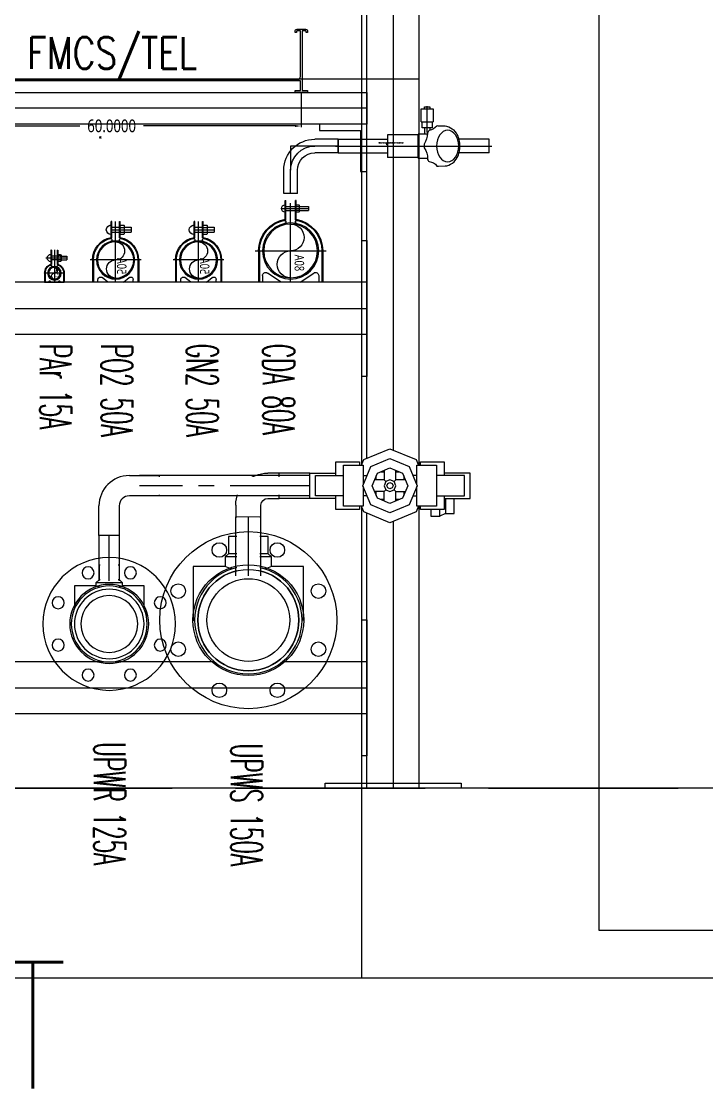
# Model space of a CAD drawing. Extents: x -3080 to 28500, y -1326 to 31609.
# Drawn here: x 3371.1 to 3479.5, y 26273.3 to 26442 of the extents above; entities that cross this region are included whole.
import ezdxf
from ezdxf.enums import TextEntityAlignment as Align
from ezdxf.xclip import XClip

# ---------------------------------------------------------------- set-up
doc = ezdxf.new("R2010")
doc.units = 0
doc.header["$LTSCALE"] = 100
doc.header["$XCLIPFRAME"] = 2
for name, pattern in [('188K-SM-07-F10-MECH-CR PIPE-Y2257103$0$18P6-SM-08-FNN-120-A(X)-20211124$0$CENTER', [2, 1.25, -0.25, 0.25, -0.25]), ('188K-SM-07-F10-MECH-CR PIPE-Y2257103$0$AP7P1-SM-08-FNN-120-A(12.5)-SMP$0$18P6-SM-08-FNN-120-A(X)-20211124$0$F18P1-SM-08-FNN-160-A(6)-HPM-F30-20181031-JEN$0$phl_thick', [0]), ('188K-SM-07-F10-MECH-CR PIPE-Y2257103$0$CENTER', [2, 1.25, -0.25, 0.25, -0.25]), ('188K-SM-07-F10-MECH-CR PIPE-Y2257103$0$X-S-FAB_SL ALL$0$HIDDEN', [0.4, 0.3, -0.1])]:
    doc.linetypes.add(name, pattern=pattern)
for name, color, linetype in [('0-xref', 8, 'Continuous'), ('188K-SM-07-F10-MECH-CR PIPE-Y2257103$0$0-AP7P1-SM-08-BG_CDA', 6, 'Continuous'), ('188K-SM-07-F10-MECH-CR PIPE-Y2257103$0$0-BG', 6, 'Continuous'), ('188K-SM-07-F10-MECH-CR PIPE-Y2257103$0$0-Y-CCD', 5, 'Continuous'), ('188K-SM-07-F10-MECH-CR PIPE-Y2257103$0$00_DCC', 7, 'Continuous'), ('188K-SM-07-F10-MECH-CR PIPE-Y2257103$0$18P6-SM-08-FNN-120-A(X)-20211124$0$GT_10', 7, 'Continuous'), ('188K-SM-07-F10-MECH-CR PIPE-Y2257103$0$18P6-SM-08-FNN-120-A(X)-20211124$0$UPW_PP-HP', 2, 'Continuous'), ('188K-SM-07-F10-MECH-CR PIPE-Y2257103$0$18P6-SM-08-FNN-120-A(X)-20211124$0$UPW_PVDF', 7, 'Continuous'), ('188K-SM-07-F10-MECH-CR PIPE-Y2257103$0$18P6-SM-08-FNN-120-A(X)-20211124$0$遮蔽', 1, 'Continuous'), ('188K-SM-07-F10-MECH-CR PIPE-Y2257103$0$AP7P1-SM-08-FNN-120-A(12.5)-SMP$0$18P6-SM-08-FNN-120-A(X)-20211124$0$0-和淞-G-BG_GN2', 5, 'Continuous'), ('188K-SM-07-F10-MECH-CR PIPE-Y2257103$0$AP7P1-SM-08-FNN-120-A(12.5)-SMP$0$18P6-SM-08-FNN-120-A(X)-20211124$0$UPW_PP-HP', 2, 'Continuous'), ('188K-SM-07-F10-MECH-CR PIPE-Y2257103$0$AP7P1-SM-08-FNN-120-A(12.5)-SMP$0$18P6-SM-08-FNN-120-A(X)-20211124$0$UPW_PVDF', 7, 'Continuous'), ('188K-SM-07-F10-MECH-CR PIPE-Y2257103$0$DIM', 3, 'Continuous'), ('188K-SM-07-F10-MECH-CR PIPE-Y2257103$0$H-TXT', 7, 'Continuous'), ('188K-SM-07-F10-MECH-CR PIPE-Y2257103$0$SH-LINE-130', 2, 'Continuous'), ('188K-SM-07-F10-MECH-CR PIPE-Y2257103$0$UPW_PVDF', 7, 'Continuous'), ('188K-SM-07-F10-MECH-CR PIPE-Y2257103$0$X-S-FAB_SL ALL$0$ASP_1', 1, 'Continuous'), ('188K-SM-07-F10-MECH-CR PIPE-Y2257103$0$X-S-FAB_SL ALL$0$ASP_8', 8, 'Continuous'), ('188K-SM-07-F10-MECH-CR PIPE-Y2257103$0$X-S-FAB_SL ALL$0$BEAM-S', 2, 'Continuous'), ('188K-SM-07-F10-MECH-CR PIPE-Y2257103$0$X-S-FAB_SL ALL$0$HID', 5, '188K-SM-07-F10-MECH-CR PIPE-Y2257103$0$X-S-FAB_SL ALL$0$HIDDEN')]:
    doc.layers.add(name, color=color, linetype=linetype)
doc.layers.add('188K-SM-07-F10-MECH-CR PIPE-Y2257103$0$18P6-SM-08-FNN-120-A(X)-20211124$0$WIPEOUT', color=8, linetype='Continuous', lineweight=0)
doc.layers.add('188K-SM-07-F10-MECH-CR PIPE-Y2257103$0$Blcok.TXT', color=7, linetype='Continuous', plot=False)
doc.layers.add('188K-SM-07-F10-MECH-CR PIPE-Y2257103$0$Block.TXT', color=7, linetype='Continuous', plot=False)
doc.styles.add('188K-SM-07-F10-MECH-CR PIPE-Y2257103$0$18P6-SM-08-FNN-120-A(X)-20211124$0$Standard', font='simplex.shx', dxfattribs={"width": 0.8, "bigfont": 'chineset.shx'})
doc.styles.add('188K-SM-07-F10-MECH-CR PIPE-Y2257103$0$AA-TXT', font='romans.shx', dxfattribs={"bigfont": 'chineset.shx'})
doc.styles.add('188K-SM-07-F10-MECH-CR PIPE-Y2257103$0$AP6A-SM-08-FNN-300-A(18)-BAY$0$15P6-SM-08-FNN-100-A(D)-UIS-TCM$0$SM-08-FNN-300-0_WWT(8)$0$SIMPLEX', font='SIMPLEX.shx', dxfattribs={"width": 0.7})
doc.styles.add('188K-SM-07-F10-MECH-CR PIPE-Y2257103$0$Standard', font='', dxfattribs={"width": 0.8})
doc.styles.add('188K-SM-07-F10-MECH-CR PIPE-Y2257103$0$TXT', font='txt.shx', dxfattribs={"width": 0.55, "bigfont": 'chineset.shx'})
doc.styles.get('188K-SM-07-F10-MECH-CR PIPE-Y2257103$0$Standard').set_extended_font_data('Microsoft JhengHei')
doc.dimstyles.new('188K-SM-07-F10-MECH-CR PIPE-Y2257103$0$Standard', dxfattribs={"dimtxt": 0.18, "dimasz": 0.18, "dimexe": 0.18, "dimexo": 0.0625, "dimgap": 0.09, "dimtad": 0, "dimtih": 1, "dimtoh": 1, "dimdec": 4, "dimzin": 0, "dimdsep": 46, "dimtxsty": '188K-SM-07-F10-MECH-CR PIPE-Y2257103$0$Standard', "dimcen": 0.09, "dimadec": 0, "dimazin": 0, "dimtfac": 1, "dimtdec": 4, "dimtofl": 0, "dimtmove": 0, "dimatfit": 3, "dimfxl": 1, "dimtolj": 1, "dimtzin": 0, "dimarcsym": 0})

# ---------------------------------------------------------------- blocks, each defined once
blk = doc.blocks.new('*U1541')
at = {"color": 241}
blk.add_lwpolyline([(17.5, 50), (-17.5, 50), (-17.5, 337.5), (17.5, 337.5)], close=True, dxfattribs=at)
blk = doc.blocks.new('188K-SM-07-F10-MECH-CR PIPE-Y2257103$0$X-S-FAB_SL ALL')
at = {"layer": '188K-SM-07-F10-MECH-CR PIPE-Y2257103$0$X-S-FAB_SL ALL$0$ASP_1'}
blk.add_line((-2628.521, -73043.977), (4851.479, -73043.977), dxfattribs=at)
at = {"layer": '188K-SM-07-F10-MECH-CR PIPE-Y2257103$0$X-S-FAB_SL ALL$0$ASP_8'}
blk.add_line((-1048.521, -73043.977), (-1048.521, -72848.977), dxfattribs=at)
at = {"layer": '188K-SM-07-F10-MECH-CR PIPE-Y2257103$0$X-S-FAB_SL ALL$0$HID'}
blk.add_line((-2628.521, -73013.977), (19076.479, -73013.977), dxfattribs=at)
at = {"layer": '188K-SM-07-F10-MECH-CR PIPE-Y2257103$0$X-S-FAB_SL ALL$0$BEAM-S'}
blk.add_blockref('*U1541', (-993.521, -73086.477), dxfattribs=at)
blk = doc.blocks.new('188K-SM-07-F10-MECH-CR PIPE-Y2257103$0$SEC-P-Clamp-50A')
at = {"color": 0, "linetype": 'ByBlock'}
for p, q in [((-13.7, 87), (-24.8, 87)), ((-24.8, 87), (-24.8, 79)), ((-13.7, 88.6), (-13.7, 77.4)), ((-8, 90.5), (-12.9, 90.5)), ((-8, 86.7), (-12.9, 86.7)), ((-7.2, 71), (-7.2, 96)), ((-6, 96), (-7.2, 96)), ((-7.2, 77.4), (-7.2, 88.6)), ((-6, 70), (-6, 96)), ((6, 87), (-6, 87)), ((6, 70), (6, 96)), ((6, 96), (7.2, 96)), ((7.2, 71), (7.2, 96)), ((-13.7, 79), (-24.8, 79)), ((-8, 79.2), (-12.9, 79.2)), ((-12.9, 75.5), (-8, 75.5)), ((6, 79), (-6, 79)), ((-36.5, 35.2), (-36.5, 0)), ((-35.2, 35.2), (-35.2, 0)), ((35.2, 35.2), (35.2, 0)), ((36.5, 35.2), (36.5, 0)), ((-36.5, 0), (36.5, 0)), ((-28, 0), (-28, 4.2)), ((-12.5, 0), (-21.5, 7.3)), ((12.5, 0), (21.5, 7.3)), ((28, 0), (28, 4.2))]:
    blk.add_line(p, q, dxfattribs=at)
at = {"color": 1, "linetype": '188K-SM-07-F10-MECH-CR PIPE-Y2257103$0$CENTER'}
for p, q in [((0, 0), (0, 95.9)), ((7.2, 83), (-24.8, 83)), ((-40.2, 35.2), (40.2, 35.2))]:
    blk.add_line(p, q, dxfattribs=at)
at = {"color": 0, "linetype": 'ByBlock'}
for radius in [30.2, 28.6]:
    blk.add_circle((0, 35.2), radius, dxfattribs=at)
for centre, radius, start, end in [((-11.1, 88.6), 2.6, 133.818, 226.182), ((-4.5, 83), 9.2, 155.9322, 204.0678), ((-9.8, 88.6), 2.6, 313.818, 46.182), ((-16.4, 83), 9.2, 335.9322, 24.0678), ((7.2, 83), 7.51, 270, 90), ((0, 35.2), 36.4, 101.3926, 180), ((0, 35.2), 35.2, 99.8002, 180), ((-11.1, 77.4), 2.6, 133.818, 226.182), ((-8.5, 66.9), 2.51, 279.2496, 105.0462), ((-9.8, 77.4), 2.6, 313.818, 46.182), ((0, 35.2), 35.2, 0, 80.1998), ((8.5, 66.9), 2.51, 74.9538, 260.7504), ((0, 35.2), 36.4, 0, 78.6074), ((0, 49.5), 14.3, 90, 270), ((0, 21), 14.3, 270, 90), ((-24, 4.2), 4, 50.95, 180), ((24, 4.2), 4, 0, 129.05)]:
    blk.add_arc(centre, radius, start, end, dxfattribs=at)
at = {"color": 2, "linetype": 'ByBlock', "style": '188K-SM-07-F10-MECH-CR PIPE-Y2257103$0$Standard', "width": 0.75}
blk.add_text('50A', height=15, rotation=90, dxfattribs=at).set_placement((-9.7, 25.6), align=Align.MIDDLE)
blk = doc.blocks.new('*U259')
at = {"color": 0}
blk.add_blockref('188K-SM-07-F10-MECH-CR PIPE-Y2257103$0$SEC-P-Clamp-50A', (0, 0), dxfattribs=at)
blk = doc.blocks.new('188K-SM-07-F10-MECH-CR PIPE-Y2257103$0$SEC-P-Clamp-15A')
at = {"color": 0, "linetype": 'ByBlock'}
for p, q in [((-5.5, 50.8), (-5.5, 28.8)), ((-4.5, 50.8), (-5.5, 50.8)), ((-4.5, 50.8), (-4.5, 28.1)), ((4.5, 50.8), (4.5, 28.1)), ((4.5, 50.8), (5.5, 50.8)), ((5.5, 50.8), (5.5, 28.8)), ((-10.5, 41.3), (-19.9, 41.3)), ((-19.9, 41.3), (-19.9, 35.3)), ((-10.5, 35.3), (-19.9, 35.3)), ((-10.5, 42.7), (-10.5, 34)), ((-6.3, 44.1), (-9.7, 44.1)), ((-9.7, 41.2), (-6.3, 41.2)), ((-9.7, 35.5), (-6.3, 35.5)), ((-4.5, 41.3), (4.5, 41.3)), ((-4.5, 35.3), (4.5, 35.3)), ((-9.7, 32.6), (-6.3, 32.6)), ((-15.5, 14.3), (-15.5, 0)), ((15.5, 0), (-15.5, 0)), ((-14.5, 14.3), (-14.5, 0)), ((-8.5, 1.1), (-8.5, 0)), ((-5, 0), (-6.8, 1.8)), ((5, 0), (6.8, 1.8)), ((8.5, 1.1), (8.5, 0)), ((14.5, 14.3), (14.5, 0)), ((15.5, 14.3), (15.5, 0))]:
    blk.add_line(p, q, dxfattribs=at)
at = {"color": 1, "linetype": 'ByBlock'}
for p, q in [((0, 51.1), (0, 0)), ((-19.9, 38.3), (13.4, 38.3)), ((-16.4, 14.3), (16.4, 14.3))]:
    blk.add_line(p, q, dxfattribs=at)
at = {"color": 0, "linetype": 'ByBlock'}
for radius in [10.8, 9.2]:
    blk.add_circle((0, 14.3), radius, dxfattribs=at)
for centre, radius, start, end in [((-8.8, 42.7), 1.7, 122.0046, 237.9954), ((-4.9, 38.3), 5.61, 149.0209, 210.9791), ((-8.8, 34), 1.7, 122.0046, 237.9954), ((-7.2, 42.7), 1.7, 302.0046, 57.9954), ((-11.1, 38.3), 5.61, 329.0209, 30.9791), ((-7.2, 34), 1.7, 302.0046, 57.9954), ((5.5, 38.3), 5.77, 270, 90), ((0, 14.3), 15.5, 110.7836, 180), ((0, 14.3), 14.5, 108.08, 180), ((-6.3, 25.3), 1.83, 299.9346, 119.9352), ((0, 18.9), 4.6, 90, 270), ((0, 14.3), 14.5, 0, 71.92), ((6.3, 25.3), 1.83, 60.0648, 240.0654), ((0, 14.3), 15.5, 0, 69.2164), ((-7.5, 1.1), 1, 45, 180), ((0, 9.7), 4.6, 270, 90), ((7.5, 1.1), 1, 0, 135)]:
    blk.add_arc(centre, radius, start, end, dxfattribs=at)
at = {"color": 2, "linetype": 'ByBlock', "style": '188K-SM-07-F10-MECH-CR PIPE-Y2257103$0$Standard', "width": 0.75}
blk.add_text('15A', height=8, rotation=90, dxfattribs=at).set_placement((-4, 14.1), align=Align.MIDDLE)
blk = doc.blocks.new('*U252')
at = {"color": 0}
blk.add_blockref('188K-SM-07-F10-MECH-CR PIPE-Y2257103$0$SEC-P-Clamp-15A', (0, 0), dxfattribs=at)
blk = doc.blocks.new('*U232')
blk.add_wipeout([(127, 20), (85.75, 20), (85.75, 37.5), (48.25, 37.5), (48.25, 24.7462), (41.366, 41.366), (0, 58.5), (-41.366, 41.366), (-48.25, 24.7462), (-48.25, 37.5), (-85.7498, 37.5), (-85.7498, 20), (-126.9998, 20), (-126.9998, -20), (-85.7498, -20), (-85.7498, -37.5), (-48.25, -37.5), (-48.25, -24.7462), (-41.366, -41.366), (0, -58.5), (41.366, -41.366), (48.25, -24.7462), (48.25, -37.5), (85.75, -37.5), (85.75, -20), (127, -20)]).dxf.layer = '188K-SM-07-F10-MECH-CR PIPE-Y2257103$0$18P6-SM-08-FNN-120-A(X)-20211124$0$遮蔽'
at = {"layer": '188K-SM-07-F10-MECH-CR PIPE-Y2257103$0$18P6-SM-08-FNN-120-A(X)-20211124$0$GT_10', "flags": 128}
for points in [[(41.366, 41.366), (0, 58.5), (-41.366, 41.366), (-58.5, 0), (-41.366, -41.366), (0, -58.5), (41.366, -41.366), (58.5, 0), (41.366, 41.366)], [(-48.25, 24.746), (-48.25, 37.5), (-85.7498, 37.5), (-85.7498, -37.5), (-48.25, -37.5), (-48.25, -24.746)], [(24.82, 24.819), (0, 35.1), (-24.819, 24.819), (-35.1, 0), (-24.819, -24.819), (0, -35.1), (24.82, -24.819), (35.1, 0), (24.82, 24.819)], [(48.25, -24.746), (48.25, -37.5), (85.75, -37.5), (85.75, 37.5), (48.25, 37.5), (48.25, 24.746)], [(-85.7498, -20), (-126.9998, -20), (-126.9998, 20), (-85.7498, 20)], [(-30.254, 11.7), (-11.7, 11.7), (-11.7, 30.254)], [(-26.25, 21.366), (-26.25, 11.7)], [(-11.7, 26.25), (-21.366, 26.25)], [(11.7, 30.254), (11.7, 11.7), (30.254, 11.7)], [(21.366, 26.25), (11.7, 26.25)], [(26.25, 11.7), (26.25, 21.366)], [(85.75, -20), (127, -20), (127, 20), (85.75, 20)], [(-11.7, 11.7), (-8.273, 8.273)], [(-8.273, 8.273), (0, 11.7), (8.273, 8.273), (11.7, 0), (8.273, -8.273), (0, -11.7), (-8.273, -8.273), (-11.7, 0), (-8.273, 8.273)], [(-3.535, -3.536), (0, -5), (3.536, -3.536), (5, 0), (3.536, 3.535), (0, 5), (-3.535, 3.535), (-5, 0), (-3.535, -3.536)], [(8.273, 8.273), (11.7, 11.7)], [(-11.7, -30.254), (-11.7, -11.7), (-30.254, -11.7)], [(-26.25, -11.7), (-26.25, -21.366)], [(-8.273, -8.273), (-11.7, -11.7)], [(11.7, -11.7), (8.273, -8.273)], [(11.7, -30.254), (11.7, -11.7), (30.254, -11.7)], [(26.25, -21.366), (26.25, -11.7)], [(-21.366, -26.25), (-11.7, -26.25)], [(11.7, -26.25), (21.366, -26.25)]]:
    blk.add_lwpolyline(points, dxfattribs=at)
blk = doc.blocks.new('*U233')
blk.add_wipeout([(-42.5, -1.2), (-30.4, -30.4), (0, -43), (30.4, -30.4), (42.5, -1.2), (42.5, -32.5), (73.5, -32.5), (73.5, -16), (118, -16), (118, 16), (73.5, 16), (73.5, 32.5), (42.5, 32.5), (42.5, 1.2), (30.4, 30.4), (0, 43), (-30.4, 30.4), (-42.5, 1.2), (-42.5, 32.5), (-73.5, 32.5), (-73.5, 16), (-118, 16), (-118, -16), (-73.5, -16), (-73.5, -32.5), (-42.5, -32.5)]).dxf.layer = '188K-SM-07-F10-MECH-CR PIPE-Y2257103$0$18P6-SM-08-FNN-120-A(X)-20211124$0$遮蔽'
blk.add_lwpolyline([(43, 0), (30.4, 30.4), (0, 43), (-30.4, 30.4), (-43, 0), (-30.4, -30.4), (0, -43), (30.4, -30.4)], close=True)
at = {"layer": '188K-SM-07-F10-MECH-CR PIPE-Y2257103$0$18P6-SM-08-FNN-120-A(X)-20211124$0$GT_10', "flags": 128}
for points in [[(-42.5, 1.2), (-42.5, 32.5), (-73.5, 32.5), (-73.5, -32.5), (-42.5, -32.5), (-42.5, -1.2)], [(19.9, 19.9), (0, 28.2), (-19.9, 19.9), (-28.2, 0), (-19.9, -19.9), (0, -28.2), (19.9, -19.9), (28.2, 0), (19.9, 19.9)], [(-24.3, 9.4), (-9.4, 9.4), (-9.4, 24.3)], [(-9.4, 21.7), (-15.7, 21.7)], [(9.4, 24.3), (9.4, 9.4), (24.3, 9.4)], [(15.7, 21.7), (9.4, 21.7)], [(42.5, -1.2), (42.5, -32.5), (73.5, -32.5), (73.5, 32.5), (42.5, 32.5), (42.5, 1.2)], [(-21.7, 15.7), (-21.7, 9.4)], [(-9.4, 9.4), (-6.7, 6.6)], [(-6.7, 6.6), (0, 9.4), (6.6, 6.6), (9.4, 0), (6.6, -6.7), (0, -9.4), (-6.7, -6.7), (-9.4, 0), (-6.7, 6.6)], [(-3.5, -3.5), (0, -5), (3.5, -3.5), (5, 0), (3.5, 3.5), (0, 5), (-3.5, 3.5), (-5, 0), (-3.5, -3.5)], [(6.6, 6.6), (9.4, 9.4)], [(21.7, 9.4), (21.7, 15.7)], [(-9.4, -24.3), (-9.4, -9.4), (-24.3, -9.4)], [(-21.7, -9.4), (-21.7, -15.7)], [(-6.7, -6.7), (-9.4, -9.4)], [(9.4, -9.4), (6.6, -6.7)], [(9.4, -24.3), (9.4, -9.4), (24.3, -9.4)], [(21.7, -15.7), (21.7, -9.4)], [(-15.7, -21.7), (-9.4, -21.7)], [(9.4, -21.7), (15.7, -21.7)]]:
    blk.add_lwpolyline(points, dxfattribs=at)
at = {"layer": '188K-SM-07-F10-MECH-CR PIPE-Y2257103$0$18P6-SM-08-FNN-120-A(X)-20211124$0$GT_10'}
for points in [[(-73.5, -16), (-118, -16), (-118, 16), (-73.5, 16)], [(-42.5, 16), (-36.4, 16)], [(42.5, 16), (36.4, 16)], [(73.5, -16), (118, -16), (118, 16), (73.5, 16)], [(-36.4, -16), (-42.5, -16)], [(36.4, -16), (42.5, -16)]]:
    blk.add_lwpolyline(points, dxfattribs=at)
blk = doc.blocks.new('*U1540')
for centre, radius in [((0, 0), 140), ((-45.9, 110.9), 11.5), ((45.9, 110.9), 11.5), ((-110.9, 45.9), 11.5), ((110.9, 45.9), 11.5), ((-110.9, -45.9), 11.5), ((110.9, -45.9), 11.5), ((-45.9, -110.9), 11.5), ((45.9, -110.9), 11.5)]:
    blk.add_circle(centre, radius)
at = {"linetype": '188K-SM-07-F10-MECH-CR PIPE-Y2257103$0$AP7P1-SM-08-FNN-120-A(12.5)-SMP$0$18P6-SM-08-FNN-120-A(X)-20211124$0$F18P1-SM-08-FNN-160-A(6)-HPM-F30-20181031-JEN$0$phl_thick'}
for radius in [87.6, 80, 65.4]:
    blk.add_circle((0, 0), radius, dxfattribs=at)
blk = doc.blocks.new('*U261')
for centre, radius in [((0, 0), 105), ((-33.5, 80.8), 9.5), ((33.5, 80.8), 9.5), ((-80.8, 33.5), 9.5), ((80.8, 33.5), 9.5), ((-80.8, -33.5), 9.5), ((80.8, -33.5), 9.5), ((-33.5, -80.8), 9.5), ((33.5, -80.8), 9.5)]:
    blk.add_circle(centre, radius)
at = {"linetype": '188K-SM-07-F10-MECH-CR PIPE-Y2257103$0$AP7P1-SM-08-FNN-120-A(12.5)-SMP$0$18P6-SM-08-FNN-120-A(X)-20211124$0$F18P1-SM-08-FNN-160-A(6)-HPM-F30-20181031-JEN$0$phl_thick'}
for radius in [62.5, 55, 45]:
    blk.add_circle((0, 0), radius, dxfattribs=at)
blk = doc.blocks.new('188K-SM-07-F10-MECH-CR PIPE-Y2257103$0$SEC-P-Clamp-80A')
at = {"color": 0, "linetype": 'ByBlock'}
for p, q in [((-13.7, 119.5), (-28.3, 119.5)), ((-28.3, 119.5), (-28.3, 113.5)), ((-13.7, 120.9), (-13.7, 112.2)), ((-9.5, 122.3), (-12.9, 122.3)), ((-12.9, 119.4), (-9.5, 119.4)), ((-8.7, 99.5), (-8.7, 129.5)), ((-8.7, 129.5), (-7.5, 129.5)), ((-8.7, 112.2), (-8.7, 120.9)), ((-7.5, 98.5), (-7.5, 129.5)), ((7.5, 119.5), (-7.5, 119.5)), ((7.5, 98.5), (7.5, 129.5)), ((8.7, 129.5), (7.5, 129.5)), ((8.7, 99.5), (8.7, 129.5)), ((-13.7, 113.5), (-28.3, 113.5)), ((-12.9, 113.6), (-9.5, 113.6)), ((-12.9, 110.8), (-9.5, 110.8)), ((7.5, 113.5), (-7.5, 113.5)), ((-50.8, 49.5), (-50.8, 0)), ((-49.5, 49.5), (-49.5, 0)), ((49.5, 49.5), (49.5, 0)), ((50.8, 49.5), (50.8, 0)), ((-50.8, 0), (50.8, 0)), ((-44.5, 10.4), (-44.5, 0)), ((-15.2, 0), (-36.8, 14.6)), ((15.2, 0), (36.8, 14.6)), ((44.5, 10.4), (44.5, 0))]:
    blk.add_line(p, q, dxfattribs=at)
at = {"color": 1, "linetype": '188K-SM-07-F10-MECH-CR PIPE-Y2257103$0$CENTER'}
for p, q in [((0, 0), (0, 129.1)), ((14.5, 116.5), (-28.3, 116.5)), ((56.3, 49.5), (-56.3, 49.5))]:
    blk.add_line(p, q, dxfattribs=at)
at = {"color": 0, "linetype": 'ByBlock'}
for radius in [44.5, 42.5]:
    blk.add_circle((0, 49.5), radius, dxfattribs=at)
for centre, radius, start, end in [((-12, 120.9), 1.7, 122.0046, 237.9954), ((-8.1, 116.5), 5.61, 149.0209, 210.9791), ((-10.4, 120.9), 1.7, 302.0046, 57.9954), ((-14.3, 116.5), 5.61, 329.0209, 30.9791), ((8.7, 116.5), 5.77, 270, 90), ((-12, 112.2), 1.7, 122.0046, 237.9954), ((-10.4, 112.2), 1.7, 302.0046, 57.9954), ((0, 49.5), 50.8, 99.8709, 180), ((0, 49.5), 49.5, 98.7059, 180), ((-10, 95.4), 2.5, 284.2411, 104.2411), ((0, 49.5), 49.5, 0, 81.2941), ((10, 95.4), 2.5, 75.7589, 255.7589), ((0, 49.5), 50.8, 0, 80.1291), ((-39.5, 10.4), 5, 55.9469, 180), ((39.5, 10.4), 5, 0, 124.0531)]:
    blk.add_arc(centre, radius, start, end, dxfattribs=at)
for centre, start, end in [((0, 70.8), 90, 270), ((0, 28.3), 270, 90)]:
    blk.add_arc(centre, 21.2, start, end)
at = {"color": 2, "linetype": 'ByBlock', "style": '188K-SM-07-F10-MECH-CR PIPE-Y2257103$0$Standard', "width": 0.75}
blk.add_text('80A', height=15, rotation=90, dxfattribs=at).set_placement((-13.8, 30.6), align=Align.MIDDLE)
blk = doc.blocks.new('*U1538')
at = {"color": 0}
blk.add_blockref('188K-SM-07-F10-MECH-CR PIPE-Y2257103$0$SEC-P-Clamp-80A', (0, 0), dxfattribs=at)
blk = doc.blocks.new('*D1544')
at = {"layer": '188K-SM-07-F10-MECH-CR PIPE-Y2257103$0$DIM', "color": 0, "lineweight": -2, "transparency": 16777216}
for p, q in [((0, -0.06), (0, -5.47)), ((60, -0.06), (60, -5.47)), ((1, -5.29), (24.98, -5.29)), ((59, -5.29), (35.02, -5.29))]:
    blk.add_line(p, q, dxfattribs=at)
at = {"layer": '188K-SM-07-F10-MECH-CR PIPE-Y2257103$0$DIM', "color": 0, "transparency": 16777216}
for points in [[(1, -5.13), (1, -5.46), (0, -5.29)], [(59, -5.13), (59, -5.46), (60, -5.29)]]:
    blk.add_solid(points, dxfattribs=at)
at = {"layer": 'DefPoints', "color": 0, "transparency": 16777216}
for p in [(0, 0), (60, 0), (60, -5.29)]:
    blk.add_point(p, dxfattribs=at)
at = {"layer": '188K-SM-07-F10-MECH-CR PIPE-Y2257103$0$DIM', "color": 0, "transparency": 16777216, "insert": (30, -5.29), "char_height": 2, "attachment_point": 5, "style": '188K-SM-07-F10-MECH-CR PIPE-Y2257103$0$Standard'}
blk.add_mtext('\\A1;60.0000', dxfattribs=at)
blk = doc.blocks.new('188K-SM-07-F10-MECH-CR PIPE-Y2257103$0$Bellow_15A_R')
at = {"color": 0}
for p, q in [((4.81, 1.8), (0, 1.8)), ((0, -1.8), (0, 1.8)), ((4.81, 1.9), (4.81, -1.9)), ((4.81, 1.9), (6.29, 1.9)), ((-7.83, 1.08), (0, 1.08)), ((-7.83, 1.08), (-7.83, -1.08)), ((16.07, 1.08), (11.29, 1.08)), ((16.07, 1.08), (16.07, -1.08)), ((-7.83, -1.08), (0, -1.08)), ((16.07, -1.08), (11.29, -1.08)), ((4.81, -1.8), (0, -1.8)), ((6.28, -1.9), (4.81, -1.9))]:
    blk.add_line(p, q, dxfattribs=at)
at = {"color": 2, "linetype": '188K-SM-07-F10-MECH-CR PIPE-Y2257103$0$CENTER', "ltscale": 3}
blk.add_line((-8.24, 0), (16.48, 0), dxfattribs=at)
at = {"color": 0}
blk.add_lwpolyline([(11.13, -1.55, -0.129678), (10.5, -2.5, -0.076709), (9.35, -3.11), (9.11, -3.14), (8.07, -3.17, -0.111401), (7.8, -3.16, 0.105556), (6.58, -2.45, -0.110801), (6.28, -2.02, 0.124714), (5.78, -0.3, -0.093313), (5.78, 0.3, 0.191988), (6.28, 2.02, -0.199243), (6.58, 2.45, 0.232869), (7.8, 3.16, -0.069384), (8.07, 3.17), (9.11, 3.14), (9.35, 3.11, -0.093734), (10.5, 2.49, -0.099389), (11.13, 1.55, -0.039332), (11.36, 0.8, -0.090181), (11.36, -0.8, -0.048841)], format="xyb", close=True, dxfattribs=at)
blk.add_ellipse((9.49, 0), major_axis=(0, -2.49), ratio=0.70911, dxfattribs=at)
blk = doc.blocks.new('*U1609')
at = {"color": 0}
for p, q in [((5.81, -2.88), (5.81, -1.9)), ((6.7, -2.88), (6.7, -2.49)), ((7.05, -2.88), (7.04, -2.88)), ((5.3, -3.84), (5.33, -3.82)), ((5.33, -3.82), (7.18, -3.82)), ((5.46, -3.5), (5.46, -3.5)), ((7.04, -3.5), (7.05, -3.5)), ((7.21, -3.84), (7.18, -3.82))]:
    blk.add_line(p, q, dxfattribs=at)
at = {"color": 2, "linetype": '188K-SM-07-F10-MECH-CR PIPE-Y2257103$0$CENTER'}
blk.add_line((6.25, -2.15), (6.25, -6.29), dxfattribs=at)
at = {"color": 0}
for points in [[(7.05, -3.82), (7.04, -2.88), (5.46, -2.88), (5.46, -2.88), (5.46, -3.82)], [(5.3, -3.83), (5.3, -5.88), (7.21, -5.88), (7.21, -3.83)], [(5.81, -5.88), (5.81, -6.2), (6.7, -6.2), (6.7, -5.88)]]:
    blk.add_lwpolyline(points, dxfattribs=at)
blk.add_blockref('188K-SM-07-F10-MECH-CR PIPE-Y2257103$0$Bellow_15A_R', (0, 0), dxfattribs=at)
at = {"layer": '188K-SM-07-F10-MECH-CR PIPE-Y2257103$0$Blcok.TXT', "color": 0, "style": '188K-SM-07-F10-MECH-CR PIPE-Y2257103$0$TXT', "width": 0.6}
for tag, p in [('進吹氣口', (-0.18, -0.29)), ('管徑', (-0.18, -0.41)), ('氣種', (-0.18, -0.54))]:
    blk.add_attdef(tag, p, '', height=0.1, dxfattribs=at)
blk = doc.blocks.new('*U1617')
at = {"color": 0}
for p, q in [((-2.23, -28.92), (-5.92, -28.92)), ((-2.23, -31.09), (-2.23, -28.92)), ((-2.23, -31.09), (-5.92, -31.09)), ((-10.81, -37.5), (-10.81, -33.81)), ((-8.65, -37.5), (-8.65, -33.81)), ((-10.81, -37.5), (-8.65, -37.5))]:
    blk.add_line(p, q, dxfattribs=at)
at = {"color": 1}
for p, q in [((-2.23, -30), (-5.92, -30)), ((-9.73, -37.5), (-9.73, -33.81))]:
    blk.add_line(p, q, dxfattribs=at)
at = {"color": 0}
for radius in [4.89, 2.73]:
    blk.add_arc((-5.92, -33.81), radius, 90, 180, dxfattribs=at)
at = {"color": 1}
blk.add_arc((-5.92, -33.81), 3.81, 90, 180, dxfattribs=at)
at = {"layer": 'DefPoints'}
blk.add_lwpolyline([(-9.73, -33.81), (-9.73, -30), (-5.92, -30)], dxfattribs=at)
blk = doc.blocks.new('*U1594')
blk.add_wipeout([(58.8, 12.1), (55, 24), (55, 60), (21, 60), (21, 65), (16, 70), (16, 93), (-16, 93), (-16, 70), (-21, 65), (-21, 60), (-55, 60), (-55, 24), (-58.8, 12.1), (-60, -0.4), (-58.6, -12.8), (-54.7, -24.6), (-48.4, -35.4), (-40, -44.7), (-29.9, -52), (-18.5, -57.1), (-6.2, -59.7), (6.2, -59.7), (18.5, -57.1), (29.9, -52), (40, -44.7), (48.4, -35.4), (54.7, -24.6), (58.6, -12.8), (60, -0.4)]).dxf.layer = '188K-SM-07-F10-MECH-CR PIPE-Y2257103$0$18P6-SM-08-FNN-120-A(X)-20211124$0$遮蔽'
at = {"color": 0}
for p, q in [((-16, 70), (-16, 93)), ((-16, 93), (16, 93)), ((16, 93), (16, 70)), ((-21, 65), (-16, 70)), ((-16, 70), (16, 70)), ((16, 70), (21, 65)), ((-55, 24), (-55, 60)), ((-55, 60), (-21, 60)), ((-21, 65), (21, 65)), ((-21, 60), (-21, 65)), ((21, 65), (21, 60)), ((21, 60), (55, 60)), ((55, 60), (55, 24))]:
    blk.add_line(p, q, dxfattribs=at)
for radius in [60, 55]:
    blk.add_circle((0, 0), radius, dxfattribs=at)
for start, end in [(249.5127, 255.5521), (284.4479, 290.4873)]:
    blk.add_arc((0, 116.2), 60, start, end, dxfattribs=at)
blk = doc.blocks.new('*U229')
blk.add_wipeout([(79, -16), (32, -16), (24, -18.1), (18.2, -24), (16, -32), (16, -79), (-16, -79), (-16, -32), (-13.6, -17), (-6.8, -3.8), (3.7, 6.8), (17.1, 13.6), (32, 16), (79, 16)]).dxf.layer = '188K-SM-07-F10-MECH-CR PIPE-Y2257103$0$18P6-SM-08-FNN-120-A(X)-20211124$0$遮蔽'
at = {"color": 0}
for p, q in [((32, 16), (79, 16)), ((79, 16), (79, -16)), ((79, -16), (32, -16)), ((-16, -79), (-16, -32)), ((16, -32), (16, -79)), ((16, -79), (-16, -79))]:
    blk.add_line(p, q, dxfattribs=at)
blk.add_arc((32, -32), 48, 90, 180, dxfattribs=at)
blk.add_arc((32, -32), 16, 90, 180)
blk = doc.blocks.new('*U228')
at = {"color": 1}
blk.add_wipeout([(41, -16), (27, -16), (18, -20), (4, -20), (4, 20), (18, 20), (27, 16), (41, 16)], dxfattribs=at).dxf.layer = '188K-SM-07-F10-MECH-CR PIPE-Y2257103$0$18P6-SM-08-FNN-120-A(X)-20211124$0$遮蔽'
at = {"color": 0}
for p, q in [((4, 20), (18, 20)), ((4, -20), (4, 20)), ((27, 16), (18, 20)), ((18, 20), (18, -20)), ((27, -16), (27, 16)), ((27, 16), (41, 16)), ((41, 16), (41, -16)), ((18, -20), (27, -16)), ((41, -16), (27, -16)), ((18, -20), (4, -20))]:
    blk.add_line(p, q, dxfattribs=at)
blk = doc.blocks.new('*U230')
blk.add_wipeout([(79, 16), (0, 16), (-6.1, 14.8), (-11.3, 11.3), (-14.8, 6.1), (-16, 0), (-14.8, -6.1), (-11.3, -11.3), (-6.1, -14.8), (0, -16), (79, -16)]).dxf.layer = '188K-SM-07-F10-MECH-CR PIPE-Y2257103$0$18P6-SM-08-FNN-120-A(X)-20211124$0$遮蔽'
at = {"color": 0}
for p, q in [((0, 16), (79, 16)), ((79, 16), (79, -16)), ((79, -16), (0, -16))]:
    blk.add_line(p, q, dxfattribs=at)
blk.add_arc((0, 0), 16, 90, 270, dxfattribs=at)
blk = doc.blocks.new('*U255')
at = {"color": 0}
for p, q in [((139, 16), (210.6, 16)), ((139, -16), (210.6, -16))]:
    blk.add_line(p, q, dxfattribs=at)
at = {"layer": 'DefPoints', "style": '188K-SM-07-F10-MECH-CR PIPE-Y2257103$0$18P6-SM-08-FNN-120-A(X)-20211124$0$Standard', "width": 0.6}
blk.add_attdef('SIZE', (3.4, 3), '', height=7.2, dxfattribs=at)
at = {"linetype": 'ByBlock', "lineweight": -2}
blk.add_wipeout([(209.6, 14), (140, 14), (140, -14), (209.6, -14)], dxfattribs=at).dxf.layer = '188K-SM-07-F10-MECH-CR PIPE-Y2257103$0$18P6-SM-08-FNN-120-A(X)-20211124$0$WIPEOUT'
at = {"color": 4, "linetype": '188K-SM-07-F10-MECH-CR PIPE-Y2257103$0$18P6-SM-08-FNN-120-A(X)-20211124$0$CENTER'}
blk.add_line((139, 0), (210.6, 0), dxfattribs=at)
blk = doc.blocks.new('*U1593')
blk.add_wipeout([(-79.9, -29.1), (-83.7, -14.8), (-85, 0), (-87, 0), (-87, 85), (-36.5, 85), (-36.5, 100), (-31.5, 105), (-31.5, 132.5), (31.5, 132.5), (31.5, 105), (36.5, 100), (36.5, 85), (87, 85), (87, 0), (85, 0), (83.7, -14.8), (79.9, -29.1), (73.6, -42.5), (65.1, -54.6), (54.6, -65.1), (42.5, -73.6), (29.1, -79.9), (14.8, -83.7), (0, -85), (-14.8, -83.7), (-29.1, -79.9), (-42.5, -73.6), (-54.6, -65.1), (-65.1, -54.6), (-73.6, -42.5)]).dxf.layer = '188K-SM-07-F10-MECH-CR PIPE-Y2257103$0$18P6-SM-08-FNN-120-A(X)-20211124$0$遮蔽'
at = {"color": 0}
for p, q in [((-31.5, 132.5), (31.5, 132.5)), ((-31.5, 105), (-31.5, 132.5)), ((31.5, 132.5), (31.5, 105)), ((-36.5, 100), (-31.5, 105)), ((-31.5, 105), (31.5, 105)), ((31.5, 105), (36.5, 100)), ((-87, 85), (-36.5, 85)), ((-87, 0), (-87, 85)), ((-36.5, 85), (-36.5, 100)), ((-36.5, 100), (36.5, 100)), ((36.5, 100), (36.5, 85)), ((36.5, 85), (87, 85)), ((87, 85), (87, 0)), ((-87, 0), (-85, 0)), ((87, 0), (85, 0))]:
    blk.add_line(p, q, dxfattribs=at)
for radius in [85, 80]:
    blk.add_circle((0, 0), radius, dxfattribs=at)
for start, end in [(244.5698, 252.0925), (287.9075, 295.4302)]:
    blk.add_arc((0, 161.8), 85, start, end, dxfattribs=at)
blk = doc.blocks.new('*U256')
at = {"color": 0}
for p, q in [((142.5, 20), (236.1, 20)), ((142.5, -20), (236.1, -20))]:
    blk.add_line(p, q, dxfattribs=at)
at = {"layer": 'DefPoints', "style": '188K-SM-07-F10-MECH-CR PIPE-Y2257103$0$18P6-SM-08-FNN-120-A(X)-20211124$0$Standard', "width": 0.6}
blk.add_attdef('SIZE', (3.6, 3), '', height=9.6, dxfattribs=at)
at = {"linetype": 'ByBlock', "lineweight": -2}
blk.add_wipeout([(235.1, 18), (143.5, 18), (143.5, -18), (235.1, -18)], dxfattribs=at).dxf.layer = '188K-SM-07-F10-MECH-CR PIPE-Y2257103$0$18P6-SM-08-FNN-120-A(X)-20211124$0$WIPEOUT'
at = {"color": 4, "linetype": '188K-SM-07-F10-MECH-CR PIPE-Y2257103$0$18P6-SM-08-FNN-120-A(X)-20211124$0$CENTER'}
blk.add_line((142.5, 0), (236.1, 0), dxfattribs=at)
blk = doc.blocks.new('*U254')
at = {"color": 0}
for p, q in [((203.9, 20), (251.9, 20)), ((203.9, -20), (251.9, -20))]:
    blk.add_line(p, q, dxfattribs=at)
at = {"layer": 'DefPoints', "style": '188K-SM-07-F10-MECH-CR PIPE-Y2257103$0$18P6-SM-08-FNN-120-A(X)-20211124$0$Standard', "width": 0.6}
blk.add_attdef('SIZE', (3.6, 3), '', height=9.6, dxfattribs=at)
at = {"linetype": 'ByBlock', "lineweight": -2}
blk.add_wipeout([(250.9, 18), (204.9, 18), (204.9, -18), (250.9, -18)], dxfattribs=at).dxf.layer = '188K-SM-07-F10-MECH-CR PIPE-Y2257103$0$18P6-SM-08-FNN-120-A(X)-20211124$0$WIPEOUT'
at = {"color": 4, "linetype": '188K-SM-07-F10-MECH-CR PIPE-Y2257103$0$18P6-SM-08-FNN-120-A(X)-20211124$0$CENTER'}
blk.add_line((203.9, 0), (251.9, 0), dxfattribs=at)
blk = doc.blocks.new('*U1610')
at = {"color": 0}
for p, q in [((-16.3, 16), (251.9, 16)), ((-16.3, -16), (251.9, -16))]:
    blk.add_line(p, q, dxfattribs=at)
at = {"linetype": 'ByBlock', "lineweight": -2}
blk.add_wipeout([(250.9, 14), (-15.3, 14), (-15.3, -14), (250.9, -14)], dxfattribs=at).dxf.layer = '188K-SM-07-F10-MECH-CR PIPE-Y2257103$0$18P6-SM-08-FNN-120-A(X)-20211124$0$WIPEOUT'
at = {"color": 4, "linetype": '188K-SM-07-F10-MECH-CR PIPE-Y2257103$0$18P6-SM-08-FNN-120-A(X)-20211124$0$CENTER'}
blk.add_line((-16.3, 0), (251.9, 0), dxfattribs=at)
at = {"layer": 'DefPoints', "style": '188K-SM-07-F10-MECH-CR PIPE-Y2257103$0$18P6-SM-08-FNN-120-A(X)-20211124$0$Standard', "width": 0.6}
blk.add_attdef('SIZE', (3.4, 3), '', height=7.2, dxfattribs=at)
blk = doc.blocks.new('*U231')
blk.add_wipeout([(20, -49), (-20, -49), (-20, -31), (-19.5, -23.7), (-17.9, -16.6), (-15.4, -9.8), (-11.9, -3.4), (-7.5, 2.4), (-2.4, 7.5), (3.4, 11.9), (9.8, 15.4), (16.6, 17.9), (23.7, 19.5), (31, 20), (49, 20), (49, -20), (31, -20), (27.6, -20.5), (24.5, -22.1), (22.1, -24.5), (20.5, -27.6), (20, -31)]).dxf.layer = '188K-SM-07-F10-MECH-CR PIPE-Y2257103$0$18P6-SM-08-FNN-120-A(X)-20211124$0$遮蔽'
at = {"color": 0}
for p, q in [((31, 20), (49, 20)), ((49, 20), (49, -20)), ((-20, -49), (-20, -31)), ((20, -31), (20, -49)), ((49, -20), (31, -20)), ((20, -49), (-20, -49))]:
    blk.add_line(p, q, dxfattribs=at)
for radius in [51, 11]:
    blk.add_arc((31, -31), radius, 90, 180, dxfattribs=at)
blk = doc.blocks.new('*U1543')
blk.add_lwpolyline([(0.12, 1.84), (0.12, 0.3), (1, 0.3), (1, 0), (-1, 0), (-1, 0.3), (-0.12, 0.3), (-0.12, 9.76), (-0.66, 9.76, 0.414213562), (-0.76, 9.66), (-0.76, 9.5), (-1, 9.5), (-1, 9.66, -0.414213562), (-0.66, 10), (0.66, 10, -0.414213562), (1, 9.66), (1, 9.5), (0.76, 9.5), (0.76, 9.66, 0.414213562), (0.66, 9.76), (0.12, 9.76), (0.12, 2.54, 0.414213562), (0.62, 2.04), (59.38, 2.04, 0.414213562), (59.88, 2.54), (59.88, 9.76), (59.34, 9.76, 0.414213562), (59.24, 9.66), (59.24, 9.5), (59, 9.5), (59, 9.66, -0.414213562), (59.34, 10), (60.66, 10, -0.414213562), (61, 9.66), (61, 9.5), (60.76, 9.5), (60.76, 9.66, 0.414213562), (60.66, 9.76), (60.12, 9.76), (60.12, 0.3), (61, 0.3), (61, 0), (59, 0), (59, 0.3), (59.88, 0.3), (59.88, 1.84)], format="xyb", close=True)
at = {"layer": '188K-SM-07-F10-MECH-CR PIPE-Y2257103$0$DIM'}
dim = blk.add_linear_dim(base=(60, -5.29392), p1=(0, 0), p2=(60, 0), dimstyle='188K-SM-07-F10-MECH-CR PIPE-Y2257103$0$Standard', override={"dimtxt": 2, "dimasz": 1, "dimfxl": 0.1}, dxfattribs=at)
dim.commit()
dim.dimension.update_dxf_attribs({"geometry": '*D1544', "text_midpoint": (30, -5.29392)})
blk = doc.blocks.new('188K-SM-07-F10-MECH-CR PIPE-Y2257103$0$WET')
at = {"layer": '188K-SM-07-F10-MECH-CR PIPE-Y2257103$0$SH-LINE-130', "ltscale": 0.1}
blk.add_line((3411.74, -72906.48), (3281.74, -72906.48), dxfattribs=at)
for points in [[(3411.74, -73013.98), (3411.74, -72789.78), (3415.87, -72789.78), (3415.87, -73013.98)], [(3420, -73013.98), (3420, -72789.78), (3415.87, -72789.78), (3415.87, -73013.98)], [(3411.74, -72908.98), (3281.74, -72908.98), (3281.74, -72903.98), (3411.74, -72903.98)], [(3411.74, -72908.98), (3404.24, -72908.98), (3404.24, -72909.98), (3410.74, -72909.98), (3410.74, -72916.48), (3411.74, -72916.48)], [(3411.74, -72927.36), (3411.74, -72948.86), (3410.94, -72948.86), (3410.94, -72927.36)], [(3411.74, -72933.98), (3282.54, -72933.98), (3282.54, -72938.11), (3411.74, -72938.11)], [(3411.74, -72942.24), (3282.54, -72942.24), (3282.54, -72938.11), (3411.74, -72938.11)], [(3411.74, -72987.36), (3411.74, -73008.86), (3410.94, -73008.86), (3410.94, -72987.36)], [(3411.74, -72993.98), (3282.54, -72993.98), (3282.54, -72998.11), (3411.74, -72998.11)], [(3411.74, -73002.24), (3282.54, -73002.24), (3282.54, -72998.11), (3411.74, -72998.11)], [(3426.62, -73013.98), (3405.12, -73013.98), (3405.12, -73013.18), (3426.62, -73013.18)]]:
    blk.add_lwpolyline(points, close=True, dxfattribs=at)
at = {"color": 0, "xscale": -0.1000000000000004, "yscale": 0.1000000000000004, "zscale": 0.1, "rotation": 90}
blk.add_blockref('*U231', (3392.98, -72966.15), dxfattribs=at)
at = {"color": 0, "extrusion": (0, 0, -1), "xscale": 0.1, "yscale": 0.1, "zscale": -0.1, "rotation": 180}
blk.add_blockref('*U228', (-3421.44, -72968.97), dxfattribs=at)
at = {"layer": '188K-SM-07-F10-MECH-CR PIPE-Y2257103$0$0-AP7P1-SM-08-BG_CDA'}
ref = blk.add_blockref('*U1609', (3415.01, -72912.45), dxfattribs=dict(at, xscale=-1, rotation=180))
ref.add_attrib('進吹氣口', 'IOPP', (3415.03, -72912.16), dxfattribs={"layer": '188K-SM-07-F10-MECH-CR PIPE-Y2257103$0$Blcok.TXT', "color": 0, "height": 0.1, "rotation": 180, "style": '188K-SM-07-F10-MECH-CR PIPE-Y2257103$0$TXT', "width": 0.6})
ref.add_attrib('管徑', '15A', (3414.97, -72912.04), dxfattribs={"layer": '188K-SM-07-F10-MECH-CR PIPE-Y2257103$0$Blcok.TXT', "color": 0, "height": 0.1, "rotation": 180, "style": '188K-SM-07-F10-MECH-CR PIPE-Y2257103$0$TXT', "width": 0.6})
ref.add_attrib('氣種', '188K-SM-07-F10-MECH-CR PIPE-Y2257103$0$0-AP7P1-SM-08-BG_CDA', (3417.5, -72911.91), dxfattribs={"layer": '188K-SM-07-F10-MECH-CR PIPE-Y2257103$0$Blcok.TXT', "color": 0, "height": 0.1, "rotation": 180, "style": '188K-SM-07-F10-MECH-CR PIPE-Y2257103$0$TXT', "width": 0.6})
ref = blk.add_blockref('*U1617', (3369.67, -72922.18), dxfattribs=dict(at, xscale=-1.000000000000001, rotation=90))
ref.add_attrib('氣種', 'CHW', (3369.48, -72911.02), dxfattribs={"layer": '188K-SM-07-F10-MECH-CR PIPE-Y2257103$0$Block.TXT', "height": 0.1, "style": '188K-SM-07-F10-MECH-CR PIPE-Y2257103$0$TXT', "width": 0.6})
ref.add_attrib('管徑', '250A', (3369.45, -72911.21), dxfattribs={"layer": '188K-SM-07-F10-MECH-CR PIPE-Y2257103$0$Block.TXT', "height": 0.1, "style": '188K-SM-07-F10-MECH-CR PIPE-Y2257103$0$TXT', "width": 0.6})
at = {"layer": '188K-SM-07-F10-MECH-CR PIPE-Y2257103$0$0-AP7P1-SM-08-BG_CDA', "xscale": -0.1, "yscale": 0.1, "zscale": 0.1}
blk.add_blockref('*U1538', (3399.67, -72933.98), dxfattribs=at)
at = {"layer": '188K-SM-07-F10-MECH-CR PIPE-Y2257103$0$0-BG', "xscale": -0.1, "yscale": 0.1, "zscale": 0.1}
for name, p in [('*U259', (3371.99, -72933.98)), ('*U252', (3362.31, -72933.98))]:
    blk.add_blockref(name, p, dxfattribs=at)
at = {"layer": '188K-SM-07-F10-MECH-CR PIPE-Y2257103$0$0-Y-CCD', "color": 5}
blk.add_blockref('*U1543', (3341.36, -72903.98), dxfattribs=at)
at = {"layer": '188K-SM-07-F10-MECH-CR PIPE-Y2257103$0$18P6-SM-08-FNN-120-A(X)-20211124$0$UPW_PP-HP', "xscale": 0.1, "yscale": 0.1, "zscale": 0.1}
blk.add_blockref('*U229', (3370.96, -72966.15), dxfattribs=at)
at = {"layer": '188K-SM-07-F10-MECH-CR PIPE-Y2257103$0$AP7P1-SM-08-FNN-120-A(12.5)-SMP$0$18P6-SM-08-FNN-120-A(X)-20211124$0$0-和淞-G-BG_GN2', "xscale": -0.1, "yscale": 0.1, "zscale": 0.1}
blk.add_blockref('*U259', (3385.11, -72933.98), dxfattribs=at)
at = {"layer": '188K-SM-07-F10-MECH-CR PIPE-Y2257103$0$H-TXT', "color": 7, "style": '188K-SM-07-F10-MECH-CR PIPE-Y2257103$0$AP6A-SM-08-FNN-300-A(18)-BAY$0$15P6-SM-08-FNN-100-A(D)-UIS-TCM$0$SM-08-FNN-300-0_WWT(8)$0$SIMPLEX', "text_generation_flag": 6, "width": 0.5}
for s, p in [('PAr 15A', (3362.49, -72943.73, 0)), ('PO2 50A', (3372.18, -72943.73, 0)), ('GN2 50A', (3385.7, -72943.73, 0)), ('CDA 80A', (3397.78, -72943.73, 0)), ('UPWR 125A', (3371.04, -73006.68, 0)), ('UPWS 150A', (3392.71, -73006.92, 0))]:
    blk.add_text(s, height=5, rotation=90, dxfattribs=at).set_placement(p, align=Align.MIDDLE_LEFT)
at = {"layer": '188K-SM-07-F10-MECH-CR PIPE-Y2257103$0$UPW_PVDF', "style": '188K-SM-07-F10-MECH-CR PIPE-Y2257103$0$AA-TXT', "width": 0.8}
for s, height, p in [('FMCS/TEL', 5, (3358, -72897.72)), ('WET', 20, (3323.9, -73051.49))]:
    blk.add_text(s, height=height, dxfattribs=at).set_placement(p, align=Align.MIDDLE_LEFT)
at = {"color": 0, "extrusion": (0, 0, -1), "xscale": -0.1000000000000001, "yscale": 0.1000000000000001, "zscale": -0.1000000000000001, "rotation": 180}
blk.add_blockref('*U254', (-3423.08, -72966.15), dxfattribs=at)
at = {"color": 0, "extrusion": (0, 0, -1), "xscale": 0.1, "yscale": 0.1, "zscale": -0.1}
blk.add_blockref('*U230', (-3414.68, -72966.15), dxfattribs=at)
at = {"layer": '188K-SM-07-F10-MECH-CR PIPE-Y2257103$0$18P6-SM-08-FNN-120-A(X)-20211124$0$UPW_PP-HP', "xscale": -0.1, "yscale": 0.1, "zscale": 0.1}
blk.add_blockref('*U1594', (3370.98, -72988.01), dxfattribs=at)
at = {"layer": '188K-SM-07-F10-MECH-CR PIPE-Y2257103$0$18P6-SM-08-FNN-120-A(X)-20211124$0$UPW_PVDF', "xscale": -0.1, "yscale": 0.1, "zscale": 0.1}
blk.add_blockref('*U1593', (3392.98, -72987.41), dxfattribs=at)
at = {"color": 0, "extrusion": (0, 0, -1), "xscale": -0.1000000000000001, "yscale": 0.1000000000000001, "zscale": -0.1000000000000001, "rotation": 270}
blk.add_blockref('*U256', (-3392.98, -72994.66), dxfattribs=at)
at = {"layer": '188K-SM-07-F10-MECH-CR PIPE-Y2257103$0$18P6-SM-08-FNN-120-A(X)-20211124$0$UPW_PP-HP', "color": 2, "extrusion": (0, 0, -1), "xscale": -0.1000000000000001, "yscale": 0.1000000000000001, "zscale": -0.1000000000000001}
for name, p, rotation in [('*U1610', (-3400.95, -72966.15), 180), ('*U255', (-3370.98, -72995.11), 270)]:
    blk.add_blockref(name, p, dxfattribs=dict(at, rotation=rotation))
at = {"color": 0, "xscale": -0.1, "yscale": 0.1, "zscale": 0.1}
blk.add_blockref('*U232', (3415.38, -72966.15), dxfattribs=at)
at = {"layer": '188K-SM-07-F10-MECH-CR PIPE-Y2257103$0$AP7P1-SM-08-FNN-120-A(12.5)-SMP$0$18P6-SM-08-FNN-120-A(X)-20211124$0$UPW_PP-HP', "color": 252, "true_color": 0x939598, "xscale": -0.1000000000000007, "yscale": 0.1000000000000007, "zscale": 0.1, "rotation": 90}
blk.add_blockref('*U261', (3370.98, -72988.01), dxfattribs=at)
at = {"layer": '188K-SM-07-F10-MECH-CR PIPE-Y2257103$0$AP7P1-SM-08-FNN-120-A(12.5)-SMP$0$18P6-SM-08-FNN-120-A(X)-20211124$0$UPW_PVDF', "color": 252, "true_color": 0x939598, "xscale": 0.1000000000000006, "yscale": 0.1000000000000006, "zscale": 0.1000000000000006, "rotation": 90}
blk.add_blockref('*U1540', (3392.98, -72987.41), dxfattribs=at)
at = {"layer": '188K-SM-07-F10-MECH-CR PIPE-Y2257103$0$18P6-SM-08-FNN-120-A(X)-20211124$0$UPW_PP-HP', "xscale": -0.1, "yscale": 0.1, "zscale": 0.1}
blk.add_blockref('*U233', (3415.38, -72966.15), dxfattribs=at)
blk = doc.blocks.new('188K-SM-07-F10-MECH-CR PIPE-Y2257103')
blk.add_line((23502.5, 26320.786), (1845, 26320.786))
ref = blk.add_blockref('188K-SM-07-F10-MECH-CR PIPE-Y2257103$0$X-S-FAB_SL ALL', (4473.521, 99334.763))
XClip(ref).set_block_clipping_path([(-7553.4648570136, -75341.9369645483), (24026.2025623869, -67725.7696244382)])
at = {"layer": '188K-SM-07-F10-MECH-CR PIPE-Y2257103$0$0-BG'}
blk.add_blockref('188K-SM-07-F10-MECH-CR PIPE-Y2257103$0$WET', (14.06, 99334.763), dxfattribs=at)
at = {"layer": '188K-SM-07-F10-MECH-CR PIPE-Y2257103$0$00_DCC', "ltscale": 1000}
blk.add_line((3434.06, 26432.886), (3287.54, 26432.886), dxfattribs=at)

msp = doc.modelspace()

# ---------------------------------------------------------------- block references
at = {"layer": '0-xref'}
msp.add_blockref('188K-SM-07-F10-MECH-CR PIPE-Y2257103', (0, 0), dxfattribs=at)

doc.saveas('drawing.dxf')
